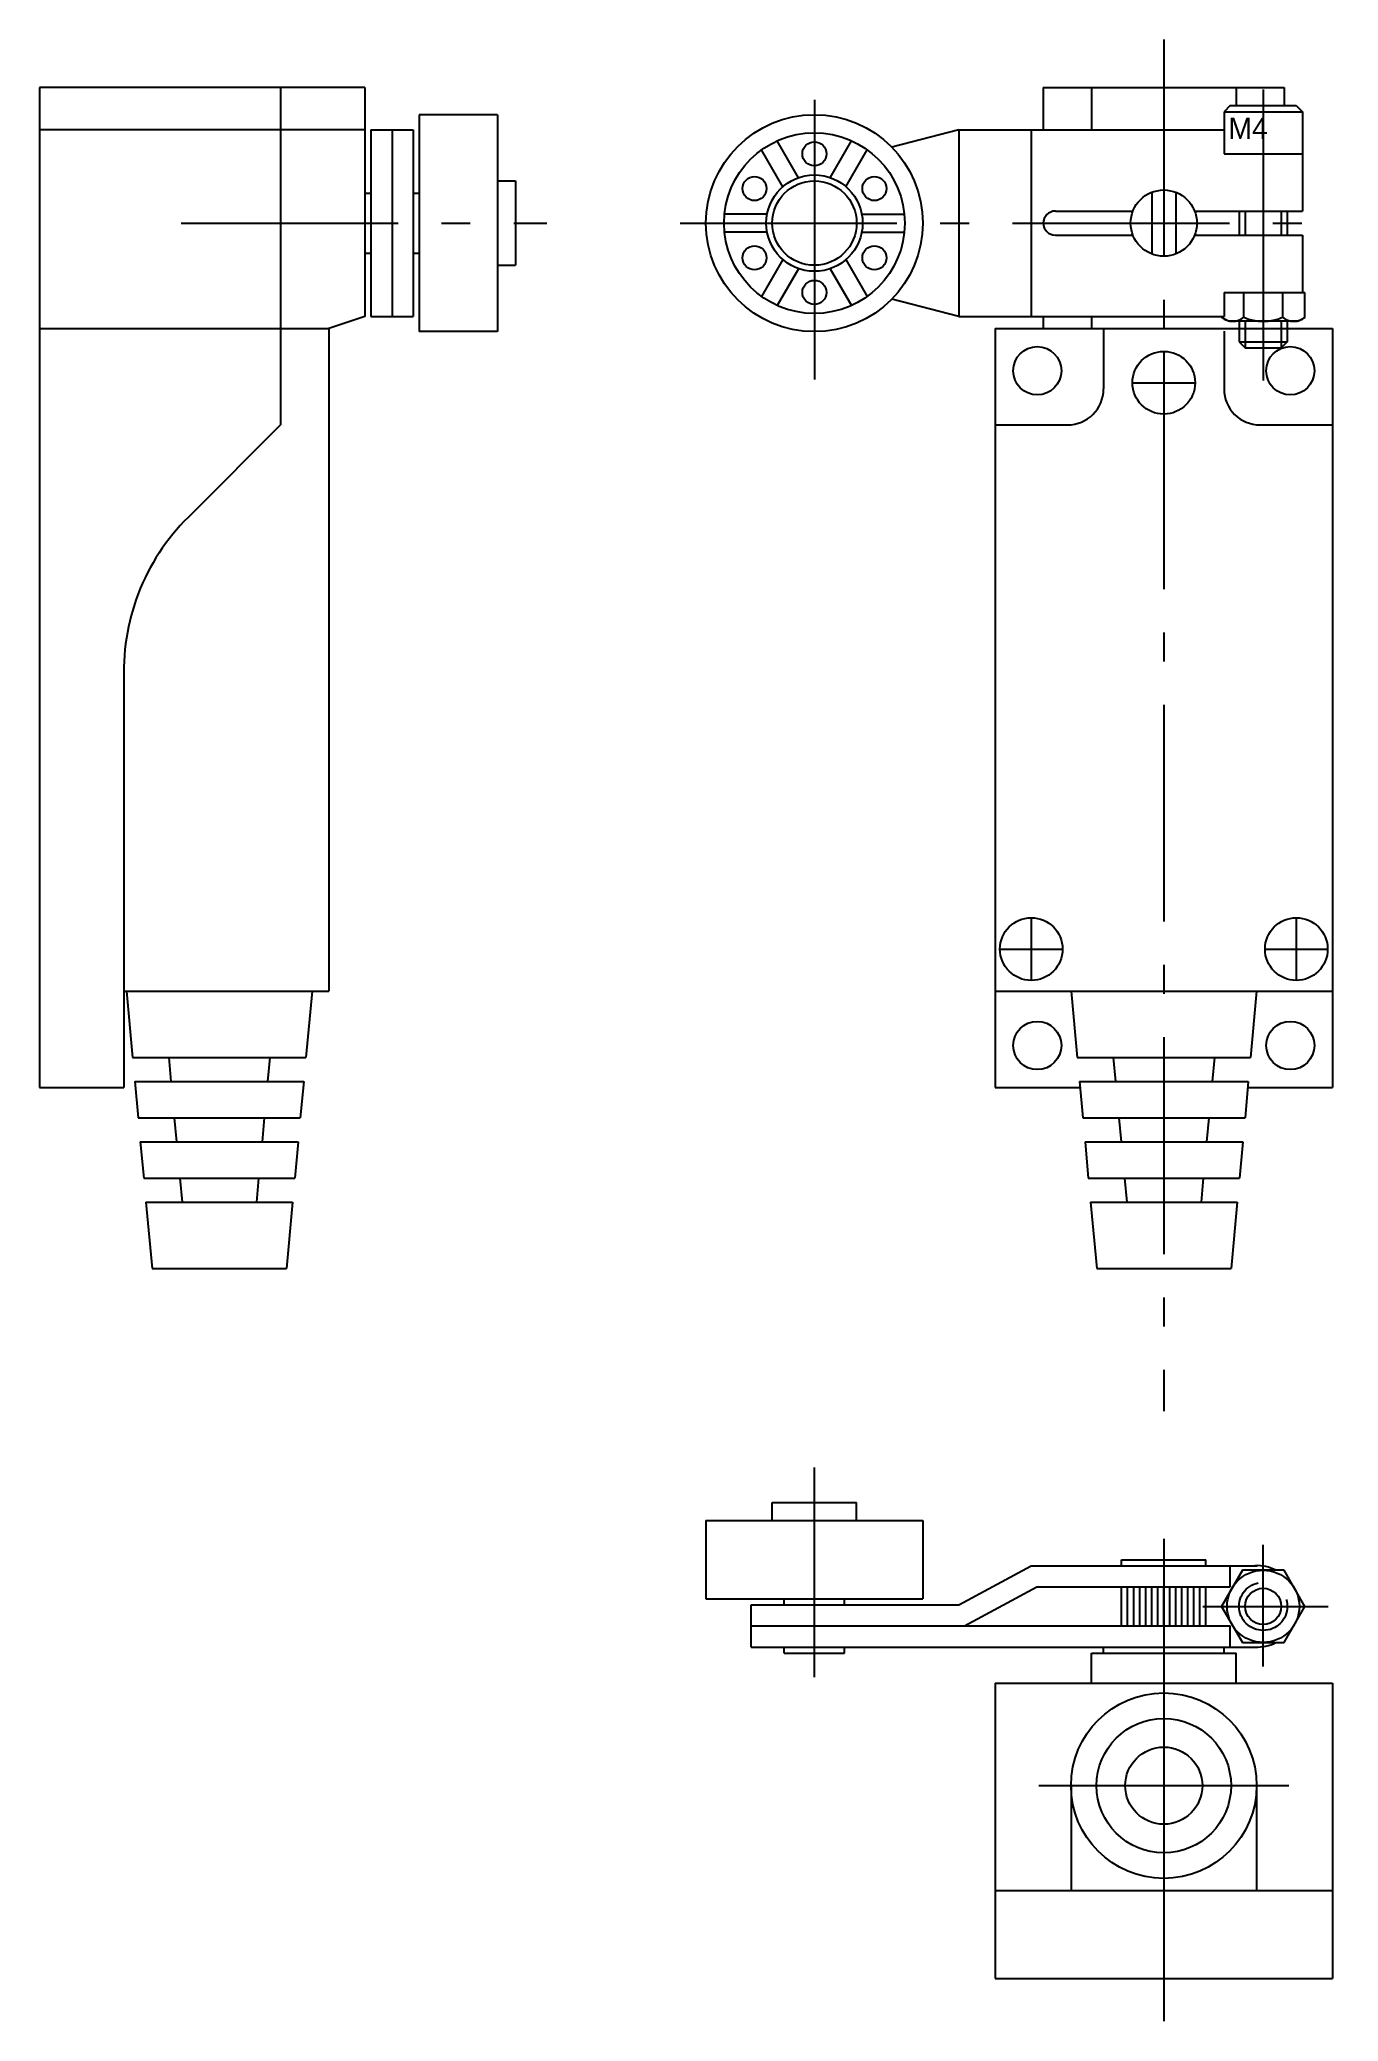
# Model space of a CAD drawing. Extents: x 746 to 854, y 1114 to 1279.
import ezdxf

# ---------------------------------------------------------------- set-up
doc = ezdxf.new("R2010")
doc.units = 0
doc.header["$LTSCALE"] = 3
doc.header["$MEASUREMENT"] = 0
for name, pattern in [('CENTER', [22, 20, -1, 0, -1]), ('DASHED', [4, 3, -1]), ('SCENTER', [9.2, 6, -1.2, 0.8, -1.2])]:
    doc.linetypes.add(name, pattern=pattern)
for name, color, linetype in [('CEN', 9, 'CENTER'), ('CON', 2, 'CONTINUOUS'), ('DAS', 3, 'DASHED'), ('SCEN', 1, 'SCENTER'), ('UTI', 7, 'CONTINUOUS')]:
    doc.layers.add(name, color=color, linetype=linetype)

msp = doc.modelspace()

# ---------------------------------------------------------------- linework, layer by layer
at = {"layer": 'CEN'}
for p, q in [((847.94, 1274.76), (847.94, 1250.62)), ((810.69, 1273.92), (810.69, 1250.71)), ((839.69, 1154.48), (839.69, 1114.44)), ((829.31, 1134), (850.07, 1134))]:
    msp.add_line(p, q, dxfattribs=at)
at = {"layer": 'CON'}
for p, q in [((746.38, 1274.93), (746.38, 1191.93)), ((773.38, 1274.93), (746.38, 1274.93)), ((766.38, 1274.93), (766.38, 1246.93)), ((773.38, 1274.93), (773.38, 1255.93)), ((829.69, 1274.93), (829.69, 1271.43)), ((829.69, 1274.93), (849.69, 1274.93)), ((833.69, 1274.93), (833.69, 1271.43)), ((845.69, 1274.93), (845.69, 1273.43)), ((849.69, 1274.93), (849.69, 1273.43)), ((845.19, 1273.43), (844.69, 1272.93)), ((845.19, 1273.43), (850.69, 1273.43)), ((845.19, 1273.43), (850.69, 1273.43)), ((850.69, 1273.43), (851.19, 1272.93)), ((773.38, 1271.43), (746.38, 1271.43)), ((773.88, 1271.43), (777.38, 1271.43)), ((773.88, 1271.43), (773.88, 1255.93)), ((775.63, 1271.43), (775.63, 1255.93)), ((777.38, 1271.43), (777.38, 1255.93)), ((777.88, 1272.68), (777.88, 1254.68)), ((784.38, 1272.68), (777.88, 1272.68)), ((784.38, 1272.68), (784.38, 1254.68)), ((822.69, 1271.43), (817.12, 1269.98)), ((822.69, 1271.43), (822.69, 1255.93)), ((822.69, 1271.43), (844.69, 1271.43)), ((828.69, 1271.43), (828.69, 1255.93)), ((844.69, 1272.93), (851.19, 1272.93)), ((844.69, 1272.93), (844.69, 1269.43)), ((851.19, 1272.93), (851.19, 1269.43)), ((808.08, 1266.7), (806.31, 1269.76)), ((809.38, 1267.45), (807.61, 1270.51)), ((812.01, 1267.45), (813.78, 1270.51)), ((813.31, 1266.7), (815.08, 1269.76)), ((773.88, 1268.93), (773.88, 1255.93)), ((844.69, 1269.43), (851.19, 1269.43)), ((851.19, 1269.43), (851.19, 1264.68)), ((784.38, 1267.18), (785.88, 1267.18)), ((785.88, 1267.18), (785.88, 1260.18)), ((773.38, 1266.18), (773.88, 1266.18)), ((773.88, 1266.18), (773.88, 1266.18)), ((777.38, 1266.18), (777.88, 1266.18)), ((838.69, 1266.24), (838.69, 1261.11)), ((840.69, 1266.24), (840.69, 1261.11)), ((806.77, 1264.43), (803.23, 1264.43)), ((814.62, 1264.43), (818.16, 1264.43)), ((830.69, 1264.68), (837.13, 1264.68)), ((842.26, 1264.68), (851.19, 1264.68)), ((845.94, 1264.68), (845.94, 1262.68)), ((849.94, 1264.68), (849.94, 1262.68)), ((806.77, 1262.93), (803.23, 1262.93)), ((814.62, 1262.93), (818.16, 1262.93)), ((830.69, 1262.68), (837.13, 1262.68)), ((842.26, 1262.68), (851.19, 1262.68)), ((851.19, 1262.68), (851.19, 1257.93)), ((773.38, 1261.18), (773.88, 1261.18)), ((773.88, 1261.18), (773.88, 1261.18)), ((777.38, 1261.18), (777.88, 1261.18)), ((784.38, 1260.18), (785.88, 1260.18)), ((808.08, 1260.65), (806.31, 1257.59)), ((809.38, 1259.9), (807.61, 1256.84)), ((812.01, 1259.9), (813.78, 1256.84)), ((813.31, 1260.65), (815.08, 1257.59)), ((822.69, 1255.93), (817.12, 1257.38)), ((844.69, 1257.93), (851.41, 1257.93)), ((844.69, 1257.93), (844.69, 1255.93)), ((846.33, 1255.86), (846.33, 1257.93)), ((849.56, 1255.86), (849.56, 1257.93)), ((851.41, 1255.86), (851.41, 1257.93)), ((773.38, 1255.93), (770.38, 1254.93)), ((773.88, 1255.93), (777.38, 1255.93)), ((822.69, 1255.93), (844.69, 1255.93)), ((829.69, 1255.93), (829.69, 1254.93)), ((833.69, 1255.93), (833.69, 1254.93)), ((844.48, 1255.86), (844.48, 1255.93)), ((845.06, 1255.53), (844.48, 1255.86)), ((850.82, 1255.53), (845.06, 1255.53)), ((845.94, 1255.53), (845.94, 1253.83)), ((849.94, 1255.53), (849.94, 1253.83)), ((850.82, 1255.53), (851.41, 1255.86)), ((746.38, 1254.93), (770.38, 1254.93)), ((770.38, 1254.93), (770.38, 1199.93)), ((784.38, 1254.68), (777.88, 1254.68)), ((825.69, 1254.93), (825.69, 1191.93)), ((825.69, 1254.93), (853.69, 1254.93)), ((834.69, 1254.93), (834.69, 1249.93)), ((844.69, 1254.71), (844.69, 1249.93)), ((845.94, 1253.83), (849.94, 1253.83)), ((845.94, 1253.83), (846.44, 1253.33)), ((846.44, 1253.33), (849.44, 1253.33)), ((846.44, 1253.33), (849.44, 1253.33)), ((846.44, 1253.33), (849.44, 1253.33)), ((849.94, 1253.83), (849.44, 1253.33)), ((853.69, 1254.93), (853.69, 1191.93)), ((839.69, 1253.03), (839.69, 1247.83)), ((837.09, 1250.43), (842.29, 1250.43)), ((766.38, 1246.93), (759.08, 1239.62)), ((825.69, 1246.93), (831.69, 1246.93)), ((847.69, 1246.93), (853.69, 1246.93)), ((753.38, 1227.07), (753.38, 1191.93)), ((828.69, 1206.03), (828.69, 1200.83)), ((850.69, 1206.03), (850.69, 1200.83)), ((826.09, 1203.43), (831.29, 1203.43)), ((848.09, 1203.43), (853.29, 1203.43)), ((753.38, 1199.93), (770.38, 1199.93)), ((753.59, 1199.93), (754.1, 1194.43)), ((768.99, 1199.93), (768.48, 1194.43)), ((825.69, 1199.93), (853.69, 1199.93)), ((831.99, 1199.93), (832.5, 1194.43)), ((847.39, 1199.93), (846.89, 1194.43)), ((754.1, 1194.43), (768.48, 1194.43)), ((757.1, 1194.43), (757.28, 1192.43)), ((765.48, 1194.43), (765.3, 1192.43)), ((832.5, 1194.43), (846.89, 1194.43)), ((835.5, 1194.43), (835.69, 1192.43)), ((843.89, 1194.43), (843.7, 1192.43)), ((746.38, 1191.93), (753.38, 1191.93)), ((754.28, 1192.43), (768.3, 1192.43)), ((754.28, 1192.43), (754.56, 1189.43)), ((768.3, 1192.43), (768.02, 1189.43)), ((825.69, 1191.93), (832.69, 1191.93)), ((832.69, 1192.43), (832.96, 1189.43)), ((832.69, 1192.43), (846.7, 1192.43)), ((846.7, 1192.43), (846.43, 1189.43)), ((846.69, 1191.93), (853.69, 1191.93)), ((754.56, 1189.43), (768.02, 1189.43)), ((757.56, 1189.43), (757.74, 1187.43)), ((765.02, 1189.43), (764.84, 1187.43)), ((832.96, 1189.43), (846.43, 1189.43)), ((835.96, 1189.43), (836.15, 1187.43)), ((843.43, 1189.43), (843.24, 1187.43)), ((754.74, 1187.43), (767.84, 1187.43)), ((754.74, 1187.43), (755.02, 1184.43)), ((767.84, 1187.43), (767.56, 1184.43)), ((833.15, 1187.43), (833.42, 1184.43)), ((833.15, 1187.43), (846.24, 1187.43)), ((846.24, 1187.43), (845.97, 1184.43)), ((755.02, 1184.43), (767.56, 1184.43)), ((758.02, 1184.43), (758.2, 1182.43)), ((764.56, 1184.43), (764.38, 1182.43)), ((833.42, 1184.43), (845.97, 1184.43)), ((836.42, 1184.43), (836.61, 1182.43)), ((842.97, 1184.43), (842.78, 1182.43)), ((755.2, 1182.43), (767.38, 1182.43)), ((755.2, 1182.43), (755.71, 1176.93)), ((767.38, 1182.43), (766.87, 1176.93)), ((833.61, 1182.43), (834.12, 1176.93)), ((833.61, 1182.43), (845.78, 1182.43)), ((845.78, 1182.43), (845.27, 1176.93)), ((755.71, 1176.93), (766.87, 1176.93)), ((834.12, 1176.93), (845.27, 1176.93)), ((807.19, 1156), (807.19, 1157.5)), ((807.19, 1157.5), (814.19, 1157.5)), ((814.19, 1156), (814.19, 1157.5)), ((801.69, 1156), (801.69, 1149.5)), ((801.69, 1156), (819.69, 1156)), ((819.69, 1156), (819.69, 1149.5)), ((822.69, 1149), (828.69, 1152.25)), ((828.69, 1152.25), (847.44, 1152.25)), ((836.19, 1152.25), (836.19, 1152.75)), ((836.19, 1152.75), (843.19, 1152.75)), ((843.19, 1152.25), (843.19, 1152.75)), ((846.21, 1151.88), (844.48, 1148.88)), ((845.19, 1150.5), (845.19, 1152.25)), ((849.68, 1151.88), (846.21, 1151.88)), ((851.41, 1148.88), (849.68, 1151.88)), ((823.14, 1147.25), (829.14, 1150.5)), ((829.14, 1150.5), (845.19, 1150.5)), ((836.19, 1147.25), (836.19, 1150.5)), ((836.69, 1147.25), (836.69, 1150.5)), ((837.19, 1147.25), (837.19, 1150.5)), ((837.69, 1147.25), (837.69, 1150.5)), ((838.19, 1147.25), (838.19, 1150.5)), ((838.69, 1147.25), (838.69, 1150.5)), ((839.19, 1147.25), (839.19, 1150.5)), ((839.69, 1147.25), (839.69, 1150.5)), ((840.19, 1147.25), (840.19, 1150.5)), ((840.69, 1147.25), (840.69, 1150.5)), ((841.19, 1147.25), (841.19, 1150.5)), ((841.69, 1147.25), (841.69, 1150.5)), ((842.19, 1147.25), (842.19, 1150.5)), ((842.69, 1147.25), (842.69, 1150.5)), ((843.19, 1147.25), (843.19, 1150.5)), ((801.69, 1149.5), (819.69, 1149.5)), ((805.44, 1145.5), (805.44, 1149)), ((805.44, 1149), (822.69, 1149)), ((808.19, 1149), (808.19, 1149.5)), ((813.19, 1149), (813.19, 1149.5)), ((844.48, 1148.88), (846.21, 1145.88)), ((849.68, 1145.88), (851.41, 1148.88)), ((805.44, 1147.25), (845.19, 1147.25)), ((845.19, 1145.5), (845.19, 1147.25)), ((805.44, 1145.5), (847.44, 1145.5)), ((805.44, 1145.5), (818.44, 1145.5)), ((808.19, 1145), (808.19, 1145.5)), ((808.19, 1145.5), (808.19, 1145.5)), ((808.19, 1145), (813.19, 1145)), ((813.19, 1145), (813.19, 1145.5)), ((813.19, 1145.5), (813.19, 1145.5)), ((833.69, 1145), (845.69, 1145)), ((833.69, 1142.5), (833.69, 1145)), ((834.69, 1145), (834.69, 1145.5)), ((844.69, 1145), (844.69, 1145.5)), ((845.69, 1142.5), (845.69, 1145)), ((846.21, 1145.88), (849.68, 1145.88)), ((825.69, 1142.5), (853.69, 1142.5)), ((825.69, 1142.5), (825.69, 1118)), ((853.69, 1142.5), (853.69, 1118)), ((831.99, 1134), (831.99, 1125.3)), ((847.39, 1134), (847.39, 1125.3)), ((825.69, 1125.3), (853.69, 1125.3)), ((825.69, 1118), (853.69, 1118))]:
    msp.add_line(p, q, dxfattribs=at)
for centre, radius in [((810.69, 1263.68), 9), ((810.69, 1263.68), 9), ((810.69, 1263.68), 7.5), ((810.69, 1269.43), 1), ((805.72, 1266.55), 1), ((810.69, 1263.68), 4), ((810.69, 1263.68), 3.5), ((815.67, 1266.55), 1), ((839.69, 1263.68), 2.75), ((805.72, 1260.8), 1), ((815.67, 1260.8), 1), ((810.69, 1257.93), 1), ((829.19, 1251.43), 2), ((850.19, 1251.43), 2), ((839.69, 1250.43), 2.6), ((828.69, 1203.43), 2.6), ((850.69, 1203.43), 2.6), ((829.19, 1195.43), 2), ((850.19, 1195.43), 2), ((847.94, 1148.88), 3), ((847.94, 1148.88), 1.5), ((839.69, 1134), 7.7), ((839.69, 1134), 5.58), ((839.69, 1134), 3.2)]:
    msp.add_circle(centre, radius, dxfattribs=at)
for centre, radius, start, end in [((830.69, 1263.68), 1, 90, 270), ((845.41, 1256.97), 1.44, 229.954, 310.046), ((847.94, 1259.55), 4.02, 246.3689, 293.6311), ((850.48, 1256.97), 1.44, 229.954, 310.046), ((831.69, 1249.93), 3, 270, 0), ((847.69, 1249.93), 3, 180, 270), ((771.38, 1226.47), 18.01, 133.0906, 181.9094), ((847.44, 1148.88), 3.38, 62.57, 93.1169), ((847.44, 1148.88), 3.38, 266.8831, 297.43)]:
    msp.add_arc(centre, radius, start, end, dxfattribs=at)
at = {"layer": 'DAS'}
msp.add_circle((847.94, 1148.88), 2, dxfattribs=at)
at = {"layer": 'SCEN'}
for p, q in [((839.69, 1278.91), (839.69, 1165.09)), ((758.13, 1263.68), (788.48, 1263.68)), ((799.54, 1263.68), (854.18, 1263.68)), ((810.69, 1143), (810.69, 1160.4)), ((847.94, 1143.88), (847.94, 1153.98)), ((842.93, 1148.88), (853.34, 1148.88))]:
    msp.add_line(p, q, dxfattribs=at)
at = {"layer": 'UTI'}
for p, q in [((846.44, 1264.68), (846.44, 1262.68)), ((849.44, 1264.68), (849.44, 1262.68)), ((846.44, 1255.53), (846.44, 1253.33)), ((849.44, 1255.53), (849.44, 1253.33))]:
    msp.add_line(p, q, dxfattribs=at)

# ---------------------------------------------------------------- texts
msp.add_text('M4', height=1.75, dxfattribs=at).set_placement((845.06, 1270.67))

doc.saveas('drawing.dxf')
